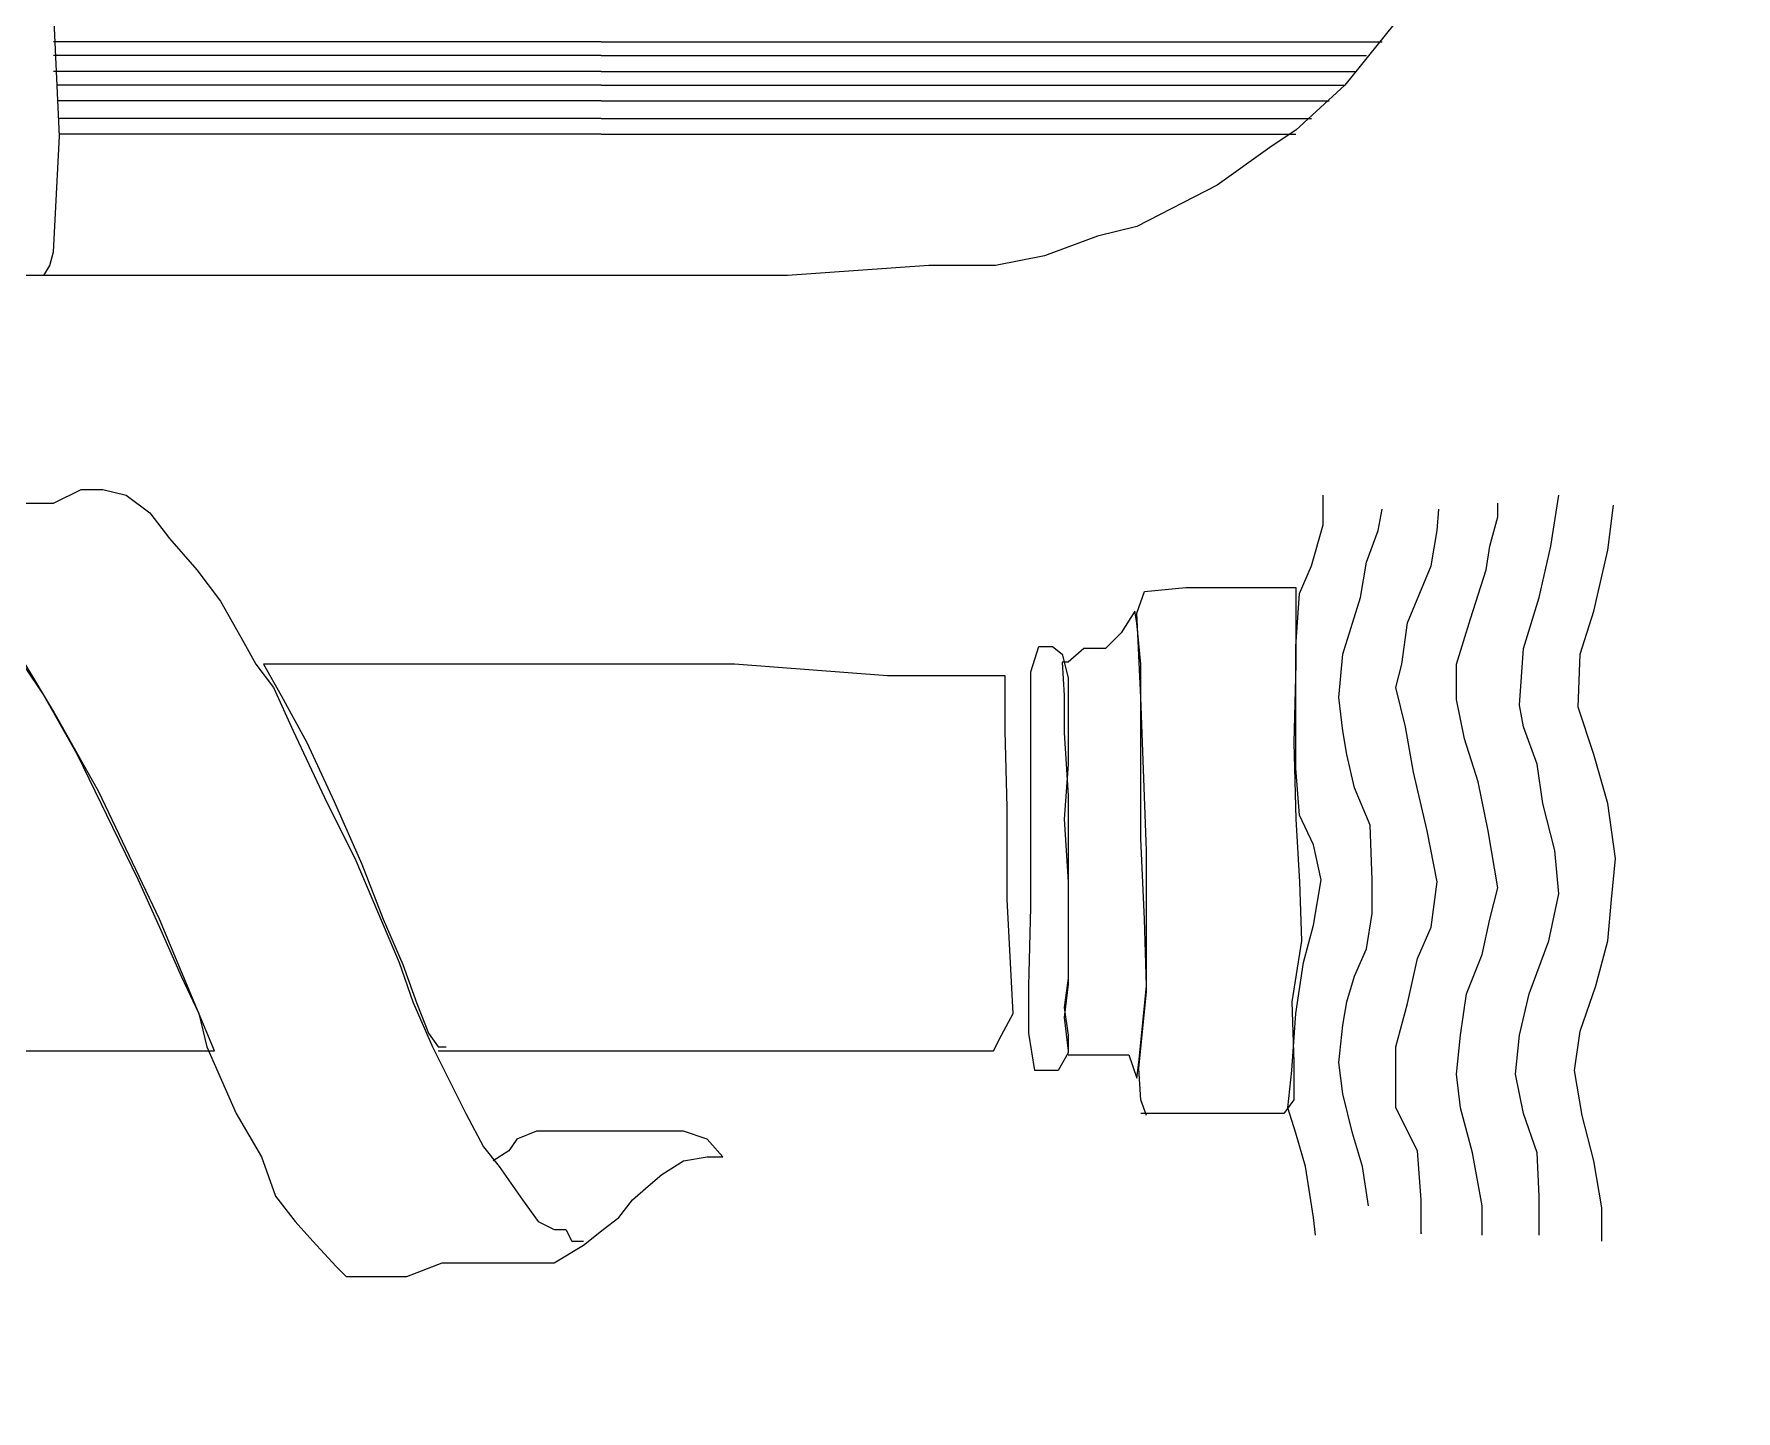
# Model space of a CAD drawing. Extents: x 730354 to 731930, y 4378581 to 4379608.
# Drawn here: x 730392.07 to 730400.74, y 4379430.27 to 4379437.29 of the extents above; entities that cross this region are included whole.
import ezdxf

# ---------------------------------------------------------------- set-up
doc = ezdxf.new("R2010")
doc.units = 0
doc.header["$MEASUREMENT"] = 0
doc.layers.get('0').update_dxf_attribs({"linetype": 'CONTINUOUS'})

msp = doc.modelspace()

# ---------------------------------------------------------------- linework, layer by layer
at = {"color": 7, "linetype": 'CONTINUOUS'}
for p, q in [((730392.2, 4379436.77), (730392.17, 4379437.43)), ((730392.2, 4379436.77), (730392.17, 4379437.43)), ((730399.04, 4379437.39), (730398.75, 4379437.03)), ((730399.04, 4379437.39), (730398.75, 4379437.03)), ((730394.96, 4379437.25), (730392.17, 4379437.25)), ((730394.96, 4379437.25), (730392.17, 4379437.25)), ((730394.96, 4379437.25), (730398.94, 4379437.25)), ((730394.96, 4379437.25), (730398.94, 4379437.25)), ((730394.96, 4379437.18), (730392.17, 4379437.18)), ((730394.96, 4379437.18), (730392.17, 4379437.18)), ((730394.96, 4379437.18), (730398.86, 4379437.18)), ((730394.96, 4379437.18), (730398.86, 4379437.18)), ((730394.96, 4379437.1), (730392.17, 4379437.1)), ((730394.96, 4379437.1), (730392.17, 4379437.1)), ((730394.96, 4379437.1), (730398.81, 4379437.1)), ((730394.96, 4379437.1), (730398.81, 4379437.1)), ((730394.96, 4379437.03), (730392.19, 4379437.03)), ((730394.96, 4379437.03), (730392.19, 4379437.03)), ((730394.96, 4379437.03), (730398.75, 4379437.03)), ((730394.96, 4379437.03), (730398.75, 4379437.03)), ((730398.75, 4379437.03), (730398.5, 4379436.8)), ((730398.75, 4379437.03), (730398.5, 4379436.8)), ((730394.96, 4379436.95), (730392.19, 4379436.95)), ((730394.96, 4379436.95), (730392.19, 4379436.95)), ((730394.96, 4379436.95), (730398.67, 4379436.95)), ((730394.96, 4379436.95), (730398.67, 4379436.95)), ((730394.96, 4379436.86), (730392.2, 4379436.86)), ((730394.96, 4379436.86), (730392.2, 4379436.86)), ((730394.96, 4379436.86), (730398.58, 4379436.86)), ((730394.96, 4379436.86), (730398.58, 4379436.86)), ((730392.17, 4379436.18), (730392.2, 4379436.77)), ((730392.17, 4379436.18), (730392.2, 4379436.77)), ((730394.96, 4379436.78), (730392.2, 4379436.78)), ((730394.96, 4379436.78), (730392.2, 4379436.78)), ((730394.96, 4379436.78), (730398.5, 4379436.78)), ((730394.96, 4379436.78), (730398.5, 4379436.78)), ((730398.5, 4379436.8), (730398.38, 4379436.72)), ((730398.5, 4379436.8), (730398.38, 4379436.72)), ((730398.38, 4379436.72), (730398.1, 4379436.52)), ((730398.38, 4379436.72), (730398.1, 4379436.52)), ((730398.1, 4379436.52), (730397.69, 4379436.31)), ((730398.1, 4379436.52), (730397.69, 4379436.31)), ((730397.69, 4379436.31), (730397.49, 4379436.26)), ((730397.69, 4379436.31), (730397.49, 4379436.26)), ((730397.49, 4379436.26), (730397.22, 4379436.16)), ((730397.49, 4379436.26), (730397.22, 4379436.16)), ((730392.15, 4379436.11), (730392.17, 4379436.18)), ((730392.15, 4379436.11), (730392.17, 4379436.18)), ((730397.22, 4379436.16), (730396.97, 4379436.11)), ((730397.22, 4379436.16), (730396.97, 4379436.11)), ((730392.2, 4379436.06), (730392.02, 4379436.06)), ((730392.2, 4379436.06), (730392.02, 4379436.06)), ((730392.12, 4379436.06), (730392.15, 4379436.11)), ((730392.12, 4379436.06), (730392.15, 4379436.11)), ((730393.05, 4379436.06), (730392.2, 4379436.06)), ((730393.05, 4379436.06), (730392.2, 4379436.06)), ((730394.1, 4379436.06), (730393.05, 4379436.06)), ((730394.1, 4379436.06), (730393.05, 4379436.06)), ((730395.16, 4379436.06), (730394.1, 4379436.06)), ((730395.16, 4379436.06), (730394.1, 4379436.06)), ((730395.91, 4379436.06), (730395.16, 4379436.06)), ((730395.91, 4379436.06), (730395.16, 4379436.06)), ((730396.63, 4379436.11), (730395.91, 4379436.06)), ((730396.63, 4379436.11), (730395.91, 4379436.06)), ((730396.97, 4379436.11), (730396.63, 4379436.11)), ((730396.97, 4379436.11), (730396.63, 4379436.11)), ((730392.17, 4379434.9), (730392.31, 4379434.97)), ((730392.17, 4379434.9), (730392.31, 4379434.97)), ((730392.31, 4379434.97), (730392.42, 4379434.97)), ((730392.31, 4379434.97), (730392.42, 4379434.97)), ((730392.42, 4379434.97), (730392.54, 4379434.94)), ((730392.42, 4379434.97), (730392.54, 4379434.94)), ((730392.54, 4379434.94), (730392.66, 4379434.85)), ((730392.54, 4379434.94), (730392.66, 4379434.85)), ((730398.64, 4379434.79), (730398.64, 4379434.94)), ((730398.64, 4379434.79), (730398.64, 4379434.94)), ((730399.8, 4379434.68), (730399.84, 4379434.94)), ((730399.8, 4379434.68), (730399.84, 4379434.94)), ((730392.02, 4379434.9), (730392.17, 4379434.9)), ((730392.02, 4379434.9), (730392.17, 4379434.9)), ((730392.66, 4379434.85), (730392.76, 4379434.72)), ((730392.66, 4379434.85), (730392.76, 4379434.72)), ((730398.92, 4379434.76), (730398.94, 4379434.87)), ((730398.92, 4379434.76), (730398.94, 4379434.87)), ((730399.22, 4379434.76), (730399.23, 4379434.87)), ((730399.22, 4379434.76), (730399.23, 4379434.87)), ((730399.49, 4379434.68), (730399.53, 4379434.83)), ((730399.49, 4379434.68), (730399.53, 4379434.83)), ((730399.53, 4379434.83), (730399.53, 4379434.9)), ((730399.53, 4379434.83), (730399.53, 4379434.9)), ((730400.09, 4379434.66), (730400.12, 4379434.89)), ((730400.09, 4379434.66), (730400.12, 4379434.89)), ((730398.58, 4379434.58), (730398.64, 4379434.79)), ((730398.58, 4379434.58), (730398.64, 4379434.79)), ((730398.86, 4379434.6), (730398.92, 4379434.76)), ((730398.86, 4379434.6), (730398.92, 4379434.76)), ((730399.19, 4379434.58), (730399.22, 4379434.76)), ((730399.19, 4379434.58), (730399.22, 4379434.76)), ((730392.76, 4379434.72), (730392.9, 4379434.56)), ((730392.76, 4379434.72), (730392.9, 4379434.56)), ((730399.47, 4379434.56), (730399.49, 4379434.68)), ((730399.47, 4379434.56), (730399.49, 4379434.68)), ((730399.74, 4379434.42), (730399.8, 4379434.68)), ((730399.74, 4379434.42), (730399.8, 4379434.68)), ((730400.02, 4379434.35), (730400.09, 4379434.66)), ((730400.02, 4379434.35), (730400.09, 4379434.66)), ((730392.9, 4379434.56), (730393.02, 4379434.4)), ((730392.9, 4379434.56), (730393.02, 4379434.4)), ((730398.52, 4379434.44), (730398.58, 4379434.58)), ((730398.52, 4379434.44), (730398.58, 4379434.58)), ((730398.83, 4379434.42), (730398.86, 4379434.6)), ((730398.83, 4379434.42), (730398.86, 4379434.6)), ((730399.07, 4379434.29), (730399.19, 4379434.58)), ((730399.07, 4379434.29), (730399.19, 4379434.58)), ((730399.39, 4379434.31), (730399.47, 4379434.56)), ((730399.39, 4379434.31), (730399.47, 4379434.56)), ((730393.02, 4379434.4), (730393.14, 4379434.19)), ((730393.02, 4379434.4), (730393.14, 4379434.19)), ((730397.69, 4379434.34), (730397.73, 4379434.45)), ((730397.69, 4379434.34), (730397.73, 4379434.45)), ((730397.73, 4379434.45), (730397.94, 4379434.47)), ((730397.73, 4379434.45), (730397.94, 4379434.47)), ((730397.94, 4379434.47), (730398.25, 4379434.47)), ((730397.94, 4379434.47), (730398.25, 4379434.47)), ((730398.25, 4379434.47), (730398.4, 4379434.47)), ((730398.25, 4379434.47), (730398.4, 4379434.47)), ((730398.4, 4379434.47), (730398.5, 4379434.47)), ((730398.4, 4379434.47), (730398.5, 4379434.47)), ((730398.5, 4379434.47), (730398.5, 4379434.36)), ((730398.5, 4379434.47), (730398.5, 4379434.36)), ((730398.5, 4379434.17), (730398.52, 4379434.44)), ((730398.5, 4379434.17), (730398.52, 4379434.44)), ((730398.74, 4379434.13), (730398.83, 4379434.42)), ((730398.74, 4379434.13), (730398.83, 4379434.42)), ((730399.66, 4379434.16), (730399.74, 4379434.42)), ((730399.66, 4379434.16), (730399.74, 4379434.42)), ((730397.68, 4379434.35), (730397.61, 4379434.24)), ((730397.68, 4379434.35), (730397.61, 4379434.24)), ((730397.69, 4379434.29), (730397.68, 4379434.35)), ((730397.69, 4379434.29), (730397.68, 4379434.35)), ((730397.71, 4379433.91), (730397.69, 4379434.34)), ((730397.71, 4379433.91), (730397.69, 4379434.34)), ((730398.5, 4379434.36), (730398.5, 4379434.08)), ((730398.5, 4379434.36), (730398.5, 4379434.08)), ((730399.32, 4379434.08), (730399.39, 4379434.31)), ((730399.32, 4379434.08), (730399.39, 4379434.31)), ((730399.95, 4379434.13), (730400.02, 4379434.35)), ((730399.95, 4379434.13), (730400.02, 4379434.35)), ((730397.61, 4379434.24), (730397.53, 4379434.16)), ((730397.61, 4379434.24), (730397.53, 4379434.16)), ((730397.71, 4379434.08), (730397.69, 4379434.29)), ((730397.71, 4379434.08), (730397.69, 4379434.29)), ((730399.04, 4379434.08), (730399.07, 4379434.29)), ((730399.04, 4379434.08), (730399.07, 4379434.29)), ((730393.14, 4379434.19), (730393.2, 4379434.08)), ((730393.14, 4379434.19), (730393.2, 4379434.08)), ((730397.15, 4379434.04), (730397.19, 4379434.17)), ((730397.15, 4379434.04), (730397.19, 4379434.17)), ((730397.19, 4379434.17), (730397.26, 4379434.17)), ((730397.19, 4379434.17), (730397.26, 4379434.17)), ((730397.26, 4379434.17), (730397.31, 4379434.13)), ((730397.26, 4379434.17), (730397.31, 4379434.13)), ((730397.31, 4379434.13), (730397.34, 4379434.01)), ((730397.31, 4379434.13), (730397.34, 4379434.01)), ((730397.42, 4379434.16), (730397.34, 4379434.09)), ((730397.42, 4379434.16), (730397.34, 4379434.09)), ((730397.53, 4379434.16), (730397.42, 4379434.16)), ((730397.53, 4379434.16), (730397.42, 4379434.16)), ((730398.5, 4379433.87), (730398.5, 4379434.17)), ((730398.5, 4379433.87), (730398.5, 4379434.17)), ((730398.72, 4379433.91), (730398.74, 4379434.13)), ((730398.72, 4379433.91), (730398.74, 4379434.13)), ((730399.64, 4379433.87), (730399.66, 4379434.16)), ((730399.64, 4379433.87), (730399.66, 4379434.16)), ((730399.94, 4379433.86), (730399.95, 4379434.13)), ((730399.94, 4379433.86), (730399.95, 4379434.13)), ((730392.17, 4379433.84), (730392.02, 4379434.09)), ((730392.17, 4379433.84), (730392.02, 4379434.09)), ((730392.02, 4379434.07), (730392.12, 4379433.92)), ((730392.02, 4379434.07), (730392.12, 4379433.92)), ((730393.2, 4379434.08), (730393.29, 4379433.96)), ((730393.2, 4379434.08), (730393.29, 4379433.96)), ((730393.29, 4379434.08), (730393.24, 4379434.08)), ((730393.24, 4379434.08), (730393.33, 4379433.92)), ((730393.29, 4379434.08), (730393.24, 4379434.08)), ((730393.24, 4379434.08), (730393.33, 4379433.92)), ((730393.44, 4379434.08), (730393.29, 4379434.08)), ((730393.44, 4379434.08), (730393.29, 4379434.08)), ((730393.82, 4379434.08), (730393.44, 4379434.08)), ((730393.82, 4379434.08), (730393.44, 4379434.08)), ((730394.42, 4379434.08), (730393.82, 4379434.08)), ((730394.42, 4379434.08), (730393.82, 4379434.08)), ((730394.92, 4379434.08), (730394.42, 4379434.08)), ((730394.92, 4379434.08), (730394.42, 4379434.08)), ((730395.64, 4379434.08), (730394.92, 4379434.08)), ((730395.64, 4379434.08), (730394.92, 4379434.08)), ((730396.42, 4379434.02), (730395.64, 4379434.08)), ((730396.42, 4379434.02), (730395.64, 4379434.08)), ((730397.15, 4379433.84), (730397.15, 4379434.04)), ((730397.15, 4379433.84), (730397.15, 4379434.04)), ((730397.34, 4379434.09), (730397.31, 4379434.09)), ((730397.31, 4379434.09), (730397.32, 4379433.92)), ((730397.34, 4379434.09), (730397.31, 4379434.09)), ((730397.31, 4379434.09), (730397.32, 4379433.92)), ((730397.71, 4379433.73), (730397.71, 4379434.08)), ((730397.71, 4379433.73), (730397.71, 4379434.08)), ((730398.5, 4379434.08), (730398.49, 4379433.68)), ((730398.5, 4379434.08), (730398.49, 4379433.68)), ((730399.01, 4379433.96), (730399.04, 4379434.08)), ((730399.01, 4379433.96), (730399.04, 4379434.08)), ((730399.32, 4379433.9), (730399.32, 4379434.08)), ((730399.32, 4379433.9), (730399.32, 4379434.08)), ((730393.29, 4379433.96), (730393.39, 4379433.74)), ((730393.29, 4379433.96), (730393.39, 4379433.74)), ((730396.88, 4379434.02), (730396.42, 4379434.02)), ((730396.88, 4379434.02), (730396.42, 4379434.02)), ((730397.02, 4379434.02), (730396.88, 4379434.02)), ((730397.02, 4379434.02), (730396.88, 4379434.02)), ((730397.02, 4379433.96), (730397.02, 4379434.02)), ((730397.02, 4379433.96), (730397.02, 4379434.02)), ((730397.02, 4379433.74), (730397.02, 4379433.96)), ((730397.02, 4379433.74), (730397.02, 4379433.96)), ((730397.34, 4379434.01), (730397.34, 4379433.91)), ((730397.34, 4379434.01), (730397.34, 4379433.91)), ((730399.06, 4379433.76), (730399.01, 4379433.96)), ((730399.06, 4379433.76), (730399.01, 4379433.96)), ((730392.12, 4379433.92), (730392.29, 4379433.62)), ((730392.12, 4379433.92), (730392.29, 4379433.62)), ((730393.33, 4379433.92), (730393.46, 4379433.68)), ((730393.33, 4379433.92), (730393.46, 4379433.68)), ((730397.32, 4379433.92), (730397.32, 4379433.73)), ((730397.32, 4379433.92), (730397.32, 4379433.73)), ((730397.34, 4379433.91), (730397.34, 4379433.57)), ((730397.34, 4379433.91), (730397.34, 4379433.57)), ((730397.74, 4379433.13), (730397.71, 4379433.91)), ((730397.74, 4379433.13), (730397.71, 4379433.91)), ((730398.5, 4379433.55), (730398.5, 4379433.87)), ((730398.5, 4379433.55), (730398.5, 4379433.87)), ((730398.74, 4379433.74), (730398.72, 4379433.91)), ((730398.74, 4379433.74), (730398.72, 4379433.91)), ((730399.36, 4379433.7), (730399.32, 4379433.9)), ((730399.36, 4379433.7), (730399.32, 4379433.9)), ((730399.66, 4379433.76), (730399.64, 4379433.87)), ((730399.66, 4379433.76), (730399.64, 4379433.87)), ((730392.4, 4379433.43), (730392.17, 4379433.84)), ((730392.4, 4379433.43), (730392.17, 4379433.84)), ((730397.15, 4379433.38), (730397.15, 4379433.84)), ((730397.15, 4379433.38), (730397.15, 4379433.84)), ((730400.02, 4379433.62), (730399.94, 4379433.86)), ((730400.02, 4379433.62), (730399.94, 4379433.86)), ((730393.39, 4379433.74), (730393.55, 4379433.4)), ((730393.39, 4379433.74), (730393.55, 4379433.4)), ((730397.03, 4379433.35), (730397.02, 4379433.74)), ((730397.03, 4379433.35), (730397.02, 4379433.74)), ((730397.32, 4379433.73), (730397.34, 4379433.41)), ((730397.32, 4379433.73), (730397.34, 4379433.41)), ((730397.71, 4379433.19), (730397.71, 4379433.73)), ((730397.71, 4379433.19), (730397.71, 4379433.73)), ((730398.76, 4379433.62), (730398.74, 4379433.74)), ((730398.76, 4379433.62), (730398.74, 4379433.74)), ((730399.1, 4379433.53), (730399.06, 4379433.76)), ((730399.1, 4379433.53), (730399.06, 4379433.76)), ((730399.43, 4379433.48), (730399.36, 4379433.7)), ((730399.43, 4379433.48), (730399.36, 4379433.7)), ((730399.73, 4379433.57), (730399.66, 4379433.76)), ((730399.73, 4379433.57), (730399.66, 4379433.76)), ((730392.29, 4379433.62), (730392.47, 4379433.25)), ((730392.29, 4379433.62), (730392.47, 4379433.25)), ((730393.46, 4379433.68), (730393.6, 4379433.38)), ((730393.46, 4379433.68), (730393.6, 4379433.38)), ((730398.49, 4379433.68), (730398.5, 4379433.29)), ((730398.49, 4379433.68), (730398.5, 4379433.29)), ((730398.8, 4379433.45), (730398.76, 4379433.62)), ((730398.8, 4379433.45), (730398.76, 4379433.62)), ((730400.09, 4379433.37), (730400.02, 4379433.62)), ((730400.09, 4379433.37), (730400.02, 4379433.62)), ((730397.34, 4379433.57), (730397.32, 4379433.29)), ((730397.34, 4379433.57), (730397.32, 4379433.29)), ((730398.52, 4379433.31), (730398.5, 4379433.55)), ((730398.52, 4379433.31), (730398.5, 4379433.55)), ((730399.17, 4379433.23), (730399.1, 4379433.53)), ((730399.17, 4379433.23), (730399.1, 4379433.53)), ((730399.76, 4379433.37), (730399.73, 4379433.57)), ((730399.76, 4379433.37), (730399.73, 4379433.57)), ((730392.71, 4379432.78), (730392.4, 4379433.43)), ((730392.71, 4379432.78), (730392.4, 4379433.43)), ((730398.88, 4379433.26), (730398.8, 4379433.45)), ((730398.88, 4379433.26), (730398.8, 4379433.45)), ((730399.48, 4379433.23), (730399.43, 4379433.48)), ((730399.48, 4379433.23), (730399.43, 4379433.48)), ((730393.55, 4379433.4), (730393.71, 4379433.08)), ((730393.55, 4379433.4), (730393.71, 4379433.08)), ((730393.6, 4379433.38), (730393.74, 4379433.06)), ((730393.6, 4379433.38), (730393.74, 4379433.06)), ((730397.03, 4379432.88), (730397.03, 4379433.35)), ((730397.03, 4379432.88), (730397.03, 4379433.35)), ((730397.15, 4379432.84), (730397.15, 4379433.38)), ((730397.15, 4379432.84), (730397.15, 4379433.38)), ((730397.34, 4379433.41), (730397.34, 4379433.11)), ((730397.34, 4379433.41), (730397.34, 4379433.11)), ((730399.82, 4379433.13), (730399.76, 4379433.37)), ((730399.82, 4379433.13), (730399.76, 4379433.37)), ((730400.13, 4379433.09), (730400.09, 4379433.37)), ((730400.13, 4379433.09), (730400.09, 4379433.37)), ((730397.32, 4379433.29), (730397.34, 4379432.97)), ((730397.32, 4379433.29), (730397.34, 4379432.97)), ((730398.5, 4379433.29), (730398.52, 4379432.97)), ((730398.5, 4379433.29), (730398.52, 4379432.97)), ((730398.59, 4379433.16), (730398.52, 4379433.31)), ((730398.59, 4379433.16), (730398.52, 4379433.31)), ((730398.89, 4379432.98), (730398.88, 4379433.26)), ((730398.89, 4379432.98), (730398.88, 4379433.26)), ((730392.47, 4379433.25), (730392.6, 4379432.98)), ((730392.47, 4379433.25), (730392.6, 4379432.98)), ((730397.73, 4379432.78), (730397.71, 4379433.19)), ((730397.73, 4379432.78), (730397.71, 4379433.19)), ((730399.22, 4379432.97), (730399.17, 4379433.23)), ((730399.22, 4379432.97), (730399.17, 4379433.23)), ((730399.53, 4379432.94), (730399.48, 4379433.23)), ((730399.53, 4379432.94), (730399.48, 4379433.23)), ((730397.34, 4379433.11), (730397.34, 4379432.75)), ((730397.34, 4379433.11), (730397.34, 4379432.75)), ((730397.74, 4379432.41), (730397.74, 4379433.13)), ((730397.74, 4379432.41), (730397.74, 4379433.13)), ((730398.63, 4379432.98), (730398.59, 4379433.16)), ((730398.63, 4379432.98), (730398.59, 4379433.16)), ((730399.84, 4379432.91), (730399.82, 4379433.13)), ((730399.84, 4379432.91), (730399.82, 4379433.13)), ((730400.11, 4379432.88), (730400.13, 4379433.09)), ((730400.11, 4379432.88), (730400.13, 4379433.09)), ((730393.71, 4379433.08), (730393.82, 4379432.82)), ((730393.71, 4379433.08), (730393.82, 4379432.82)), ((730393.74, 4379433.06), (730393.85, 4379432.78)), ((730393.74, 4379433.06), (730393.85, 4379432.78)), ((730392.6, 4379432.98), (730392.71, 4379432.74)), ((730392.6, 4379432.98), (730392.71, 4379432.74)), ((730397.34, 4379432.97), (730397.34, 4379432.67)), ((730397.34, 4379432.97), (730397.34, 4379432.67)), ((730398.52, 4379432.97), (730398.53, 4379432.67)), ((730398.52, 4379432.97), (730398.53, 4379432.67)), ((730398.59, 4379432.75), (730398.63, 4379432.98)), ((730398.59, 4379432.75), (730398.63, 4379432.98)), ((730398.89, 4379432.81), (730398.89, 4379432.98)), ((730398.89, 4379432.81), (730398.89, 4379432.98)), ((730399.19, 4379432.74), (730399.22, 4379432.97)), ((730399.19, 4379432.74), (730399.22, 4379432.97)), ((730399.49, 4379432.78), (730399.53, 4379432.94)), ((730399.49, 4379432.78), (730399.53, 4379432.94)), ((730399.79, 4379432.67), (730399.84, 4379432.91)), ((730399.79, 4379432.67), (730399.84, 4379432.91)), ((730397.06, 4379432.3), (730397.03, 4379432.88)), ((730397.06, 4379432.3), (730397.03, 4379432.88)), ((730397.14, 4379432.44), (730397.15, 4379432.84)), ((730397.14, 4379432.44), (730397.15, 4379432.84)), ((730400.09, 4379432.67), (730400.11, 4379432.88)), ((730400.09, 4379432.67), (730400.11, 4379432.88)), ((730392.99, 4379432.11), (730392.71, 4379432.78)), ((730392.99, 4379432.11), (730392.71, 4379432.78)), ((730392.71, 4379432.74), (730392.82, 4379432.49)), ((730392.71, 4379432.74), (730392.82, 4379432.49)), ((730393.82, 4379432.82), (730393.93, 4379432.56)), ((730393.82, 4379432.82), (730393.93, 4379432.56)), ((730393.85, 4379432.78), (730393.95, 4379432.55)), ((730393.85, 4379432.78), (730393.95, 4379432.55)), ((730397.34, 4379432.75), (730397.34, 4379432.45)), ((730397.34, 4379432.75), (730397.34, 4379432.45)), ((730397.74, 4379432.44), (730397.73, 4379432.78)), ((730397.74, 4379432.44), (730397.73, 4379432.78)), ((730398.54, 4379432.56), (730398.59, 4379432.75)), ((730398.54, 4379432.56), (730398.59, 4379432.75)), ((730398.86, 4379432.63), (730398.89, 4379432.81)), ((730398.86, 4379432.63), (730398.89, 4379432.81)), ((730399.12, 4379432.58), (730399.19, 4379432.74)), ((730399.12, 4379432.58), (730399.19, 4379432.74)), ((730399.45, 4379432.6), (730399.49, 4379432.78)), ((730399.45, 4379432.6), (730399.49, 4379432.78)), ((730397.34, 4379432.67), (730397.34, 4379432.48)), ((730397.34, 4379432.67), (730397.34, 4379432.48)), ((730398.53, 4379432.67), (730398.48, 4379432.36)), ((730398.53, 4379432.67), (730398.48, 4379432.36)), ((730399.69, 4379432.4), (730399.79, 4379432.67)), ((730399.69, 4379432.4), (730399.79, 4379432.67)), ((730400.03, 4379432.44), (730400.09, 4379432.67)), ((730400.03, 4379432.44), (730400.09, 4379432.67)), ((730398.8, 4379432.49), (730398.86, 4379432.63)), ((730398.8, 4379432.49), (730398.86, 4379432.63)), ((730399.07, 4379432.35), (730399.12, 4379432.58)), ((730399.07, 4379432.35), (730399.12, 4379432.58)), ((730399.37, 4379432.4), (730399.45, 4379432.6)), ((730399.37, 4379432.4), (730399.45, 4379432.6)), ((730392.82, 4379432.49), (730392.91, 4379432.3)), ((730392.82, 4379432.49), (730392.91, 4379432.3)), ((730393.93, 4379432.56), (730394, 4379432.36)), ((730393.93, 4379432.56), (730394, 4379432.36)), ((730393.95, 4379432.55), (730394.02, 4379432.35)), ((730393.95, 4379432.55), (730394.02, 4379432.35)), ((730397.34, 4379432.48), (730397.32, 4379432.33)), ((730397.34, 4379432.48), (730397.32, 4379432.33)), ((730398.5, 4379432.3), (730398.54, 4379432.56)), ((730398.5, 4379432.3), (730398.54, 4379432.56)), ((730398.76, 4379432.36), (730398.8, 4379432.49)), ((730398.76, 4379432.36), (730398.8, 4379432.49)), ((730397.14, 4379432.2), (730397.14, 4379432.44)), ((730397.14, 4379432.2), (730397.14, 4379432.44)), ((730397.34, 4379432.45), (730397.32, 4379432.28)), ((730397.34, 4379432.45), (730397.32, 4379432.28)), ((730397.7, 4379432.05), (730397.74, 4379432.44)), ((730397.7, 4379432.05), (730397.74, 4379432.44)), ((730397.7, 4379432.02), (730397.74, 4379432.41)), ((730397.7, 4379432.02), (730397.74, 4379432.41)), ((730399.34, 4379432.19), (730399.37, 4379432.4)), ((730399.34, 4379432.19), (730399.37, 4379432.4)), ((730399.64, 4379432.19), (730399.69, 4379432.4)), ((730399.64, 4379432.19), (730399.69, 4379432.4)), ((730399.95, 4379432.21), (730400.03, 4379432.44)), ((730399.95, 4379432.21), (730400.03, 4379432.44)), ((730394, 4379432.36), (730394.1, 4379432.13)), ((730394, 4379432.36), (730394.1, 4379432.13)), ((730394.02, 4379432.35), (730394.08, 4379432.2)), ((730394.02, 4379432.35), (730394.08, 4379432.2)), ((730397.32, 4379432.33), (730397.34, 4379432.19)), ((730397.32, 4379432.33), (730397.34, 4379432.19)), ((730398.48, 4379432.36), (730398.49, 4379432.05)), ((730398.48, 4379432.36), (730398.49, 4379432.05)), ((730398.74, 4379432.24), (730398.76, 4379432.36)), ((730398.74, 4379432.24), (730398.76, 4379432.36)), ((730399.01, 4379432.13), (730399.07, 4379432.35)), ((730399.01, 4379432.13), (730399.07, 4379432.35)), ((730392.91, 4379432.3), (730392.95, 4379432.13)), ((730392.91, 4379432.3), (730392.95, 4379432.13)), ((730397, 4379432.19), (730397.06, 4379432.3)), ((730397, 4379432.19), (730397.06, 4379432.3)), ((730397.32, 4379432.28), (730397.34, 4379432.11)), ((730397.32, 4379432.28), (730397.34, 4379432.11)), ((730398.48, 4379432.01), (730398.5, 4379432.3)), ((730398.48, 4379432.01), (730398.5, 4379432.3)), ((730398.72, 4379432.05), (730398.74, 4379432.24)), ((730398.72, 4379432.05), (730398.74, 4379432.24)), ((730392.95, 4379432.13), (730393.1, 4379431.79)), ((730392.95, 4379432.13), (730393.1, 4379431.79)), ((730394.08, 4379432.2), (730394.13, 4379432.13)), ((730394.08, 4379432.2), (730394.13, 4379432.13)), ((730394.1, 4379432.13), (730394.17, 4379431.99)), ((730394.1, 4379432.13), (730394.17, 4379431.99)), ((730394.13, 4379432.13), (730394.17, 4379432.13)), ((730394.13, 4379432.13), (730394.17, 4379432.13)), ((730396.96, 4379432.11), (730397, 4379432.19)), ((730396.96, 4379432.11), (730397, 4379432.19)), ((730397.17, 4379432.01), (730397.14, 4379432.2)), ((730397.17, 4379432.01), (730397.14, 4379432.2)), ((730397.34, 4379432.19), (730397.34, 4379432.1)), ((730397.34, 4379432.19), (730397.34, 4379432.1)), ((730399.01, 4379431.82), (730399.01, 4379432.13)), ((730399.01, 4379431.82), (730399.01, 4379432.13)), ((730399.32, 4379431.99), (730399.34, 4379432.19)), ((730399.32, 4379431.99), (730399.34, 4379432.19)), ((730399.62, 4379431.99), (730399.64, 4379432.19)), ((730399.62, 4379431.99), (730399.64, 4379432.19)), ((730399.92, 4379432.01), (730399.95, 4379432.21)), ((730399.92, 4379432.01), (730399.95, 4379432.21)), ((730391.83, 4379432.11), (730392.63, 4379432.11)), ((730391.83, 4379432.11), (730392.63, 4379432.11)), ((730392.63, 4379432.11), (730392.99, 4379432.11)), ((730392.63, 4379432.11), (730392.99, 4379432.11)), ((730394.13, 4379432.11), (730394.73, 4379432.11)), ((730394.13, 4379432.11), (730394.73, 4379432.11)), ((730394.73, 4379432.11), (730395.73, 4379432.11)), ((730394.73, 4379432.11), (730395.73, 4379432.11)), ((730395.73, 4379432.11), (730396.47, 4379432.11)), ((730395.73, 4379432.11), (730396.47, 4379432.11)), ((730396.47, 4379432.11), (730396.96, 4379432.11)), ((730396.47, 4379432.11), (730396.96, 4379432.11)), ((730397.34, 4379432.1), (730397.29, 4379432.01)), ((730397.34, 4379432.1), (730397.29, 4379432.01)), ((730397.34, 4379432.09), (730397.42, 4379432.09)), ((730397.34, 4379432.09), (730397.42, 4379432.09)), ((730397.42, 4379432.09), (730397.5, 4379432.09)), ((730397.42, 4379432.09), (730397.5, 4379432.09)), ((730397.5, 4379432.09), (730397.6, 4379432.09)), ((730397.5, 4379432.09), (730397.6, 4379432.09)), ((730397.6, 4379432.09), (730397.65, 4379432.09)), ((730397.6, 4379432.09), (730397.65, 4379432.09)), ((730397.65, 4379432.09), (730397.69, 4379431.97)), ((730397.65, 4379432.09), (730397.69, 4379431.97)), ((730397.69, 4379431.97), (730397.7, 4379432.05)), ((730397.69, 4379431.97), (730397.7, 4379432.05)), ((730398.49, 4379432.05), (730398.49, 4379431.86)), ((730398.49, 4379432.05), (730398.49, 4379431.86)), ((730398.74, 4379431.89), (730398.72, 4379432.05)), ((730398.74, 4379431.89), (730398.72, 4379432.05)), ((730394.17, 4379431.99), (730394.27, 4379431.79)), ((730394.17, 4379431.99), (730394.27, 4379431.79)), ((730397.25, 4379432.01), (730397.17, 4379432.01)), ((730397.25, 4379432.01), (730397.17, 4379432.01)), ((730397.29, 4379432.01), (730397.25, 4379432.01)), ((730397.29, 4379432.01), (730397.25, 4379432.01)), ((730397.71, 4379431.86), (730397.7, 4379432.02)), ((730397.71, 4379431.86), (730397.7, 4379432.02)), ((730398.46, 4379431.82), (730398.48, 4379432.01)), ((730398.46, 4379431.82), (730398.48, 4379432.01)), ((730399.34, 4379431.82), (730399.32, 4379431.99)), ((730399.34, 4379431.82), (730399.32, 4379431.99)), ((730399.66, 4379431.79), (730399.62, 4379431.99)), ((730399.66, 4379431.79), (730399.62, 4379431.99)), ((730399.96, 4379431.78), (730399.92, 4379432.01)), ((730399.96, 4379431.78), (730399.92, 4379432.01)), ((730398.79, 4379431.69), (730398.74, 4379431.89)), ((730398.79, 4379431.69), (730398.74, 4379431.89)), ((730393.1, 4379431.79), (730393.23, 4379431.57)), ((730393.1, 4379431.79), (730393.23, 4379431.57)), ((730394.27, 4379431.79), (730394.36, 4379431.62)), ((730394.27, 4379431.79), (730394.36, 4379431.62)), ((730397.74, 4379431.78), (730397.71, 4379431.86)), ((730397.74, 4379431.78), (730397.71, 4379431.86)), ((730397.77, 4379431.79), (730397.71, 4379431.79)), ((730397.77, 4379431.79), (730397.71, 4379431.79)), ((730397.9, 4379431.79), (730397.77, 4379431.79)), ((730397.9, 4379431.79), (730397.77, 4379431.79)), ((730398.1, 4379431.79), (730397.9, 4379431.79)), ((730398.1, 4379431.79), (730397.9, 4379431.79)), ((730398.35, 4379431.79), (730398.1, 4379431.79)), ((730398.35, 4379431.79), (730398.1, 4379431.79)), ((730398.44, 4379431.79), (730398.35, 4379431.79)), ((730398.44, 4379431.79), (730398.35, 4379431.79)), ((730398.49, 4379431.86), (730398.44, 4379431.79)), ((730398.49, 4379431.86), (730398.44, 4379431.79)), ((730398.5, 4379431.69), (730398.46, 4379431.82)), ((730398.5, 4379431.69), (730398.46, 4379431.82)), ((730399.12, 4379431.6), (730399.01, 4379431.82)), ((730399.12, 4379431.6), (730399.01, 4379431.82)), ((730399.4, 4379431.59), (730399.34, 4379431.82)), ((730399.4, 4379431.59), (730399.34, 4379431.82)), ((730399.73, 4379431.59), (730399.66, 4379431.79)), ((730399.73, 4379431.59), (730399.66, 4379431.79)), ((730394.63, 4379431.7), (730394.53, 4379431.66)), ((730394.63, 4379431.7), (730394.53, 4379431.66)), ((730394.73, 4379431.7), (730394.63, 4379431.7)), ((730394.73, 4379431.7), (730394.63, 4379431.7)), ((730394.9, 4379431.7), (730394.73, 4379431.7)), ((730394.9, 4379431.7), (730394.73, 4379431.7)), ((730395.01, 4379431.7), (730394.9, 4379431.7)), ((730395.01, 4379431.7), (730394.9, 4379431.7)), ((730395.16, 4379431.7), (730395.01, 4379431.7)), ((730395.16, 4379431.7), (730395.01, 4379431.7)), ((730395.28, 4379431.7), (730395.16, 4379431.7)), ((730395.28, 4379431.7), (730395.16, 4379431.7)), ((730395.38, 4379431.7), (730395.28, 4379431.7)), ((730395.38, 4379431.7), (730395.28, 4379431.7)), ((730395.5, 4379431.66), (730395.38, 4379431.7)), ((730395.5, 4379431.66), (730395.38, 4379431.7)), ((730400.02, 4379431.55), (730399.96, 4379431.78)), ((730400.02, 4379431.55), (730399.96, 4379431.78)), ((730394.36, 4379431.62), (730394.44, 4379431.52)), ((730394.36, 4379431.62), (730394.44, 4379431.52)), ((730394.53, 4379431.66), (730394.49, 4379431.6)), ((730394.53, 4379431.66), (730394.49, 4379431.6)), ((730395.58, 4379431.57), (730395.5, 4379431.66)), ((730395.58, 4379431.57), (730395.5, 4379431.66)), ((730398.55, 4379431.52), (730398.5, 4379431.69)), ((730398.55, 4379431.52), (730398.5, 4379431.69)), ((730398.84, 4379431.52), (730398.79, 4379431.69)), ((730398.84, 4379431.52), (730398.79, 4379431.69)), ((730393.23, 4379431.57), (730393.3, 4379431.37)), ((730393.23, 4379431.57), (730393.3, 4379431.37)), ((730394.49, 4379431.6), (730394.41, 4379431.55)), ((730394.49, 4379431.6), (730394.41, 4379431.55)), ((730395.27, 4379431.48), (730395.38, 4379431.55)), ((730395.27, 4379431.48), (730395.38, 4379431.55)), ((730395.38, 4379431.55), (730395.5, 4379431.57)), ((730395.38, 4379431.55), (730395.5, 4379431.57)), ((730395.5, 4379431.57), (730395.58, 4379431.57)), ((730395.5, 4379431.57), (730395.58, 4379431.57)), ((730399.14, 4379431.35), (730399.12, 4379431.6)), ((730399.14, 4379431.35), (730399.12, 4379431.6)), ((730399.45, 4379431.32), (730399.4, 4379431.59)), ((730399.45, 4379431.32), (730399.4, 4379431.59)), ((730399.74, 4379431.37), (730399.73, 4379431.59)), ((730399.74, 4379431.37), (730399.73, 4379431.59)), ((730400.06, 4379431.31), (730400.02, 4379431.55)), ((730400.06, 4379431.31), (730400.02, 4379431.55)), ((730394.44, 4379431.52), (730394.56, 4379431.35)), ((730394.44, 4379431.52), (730394.56, 4379431.35)), ((730395.2, 4379431.42), (730395.27, 4379431.48)), ((730395.2, 4379431.42), (730395.27, 4379431.48)), ((730398.59, 4379431.26), (730398.55, 4379431.52)), ((730398.59, 4379431.26), (730398.55, 4379431.52)), ((730398.87, 4379431.32), (730398.84, 4379431.52)), ((730398.87, 4379431.32), (730398.84, 4379431.52)), ((730393.3, 4379431.37), (730393.4, 4379431.24)), ((730393.3, 4379431.37), (730393.4, 4379431.24)), ((730394.56, 4379431.35), (730394.64, 4379431.24)), ((730394.56, 4379431.35), (730394.64, 4379431.24)), ((730395.05, 4379431.26), (730395.12, 4379431.35)), ((730395.05, 4379431.26), (730395.12, 4379431.35)), ((730395.12, 4379431.35), (730395.2, 4379431.42)), ((730395.12, 4379431.35), (730395.2, 4379431.42)), ((730399.14, 4379431.18), (730399.14, 4379431.35)), ((730399.14, 4379431.18), (730399.14, 4379431.35)), ((730399.74, 4379431.17), (730399.74, 4379431.37)), ((730399.74, 4379431.17), (730399.74, 4379431.37)), ((730399.45, 4379431.17), (730399.45, 4379431.32)), ((730399.45, 4379431.17), (730399.45, 4379431.32)), ((730400.06, 4379431.14), (730400.06, 4379431.31)), ((730400.06, 4379431.14), (730400.06, 4379431.31)), ((730393.4, 4379431.24), (730393.49, 4379431.14)), ((730393.4, 4379431.24), (730393.49, 4379431.14)), ((730394.64, 4379431.24), (730394.72, 4379431.2)), ((730394.64, 4379431.24), (730394.72, 4379431.2)), ((730394.72, 4379431.2), (730394.78, 4379431.2)), ((730394.72, 4379431.2), (730394.78, 4379431.2)), ((730394.78, 4379431.2), (730394.81, 4379431.14)), ((730394.78, 4379431.2), (730394.81, 4379431.14)), ((730394.87, 4379431.12), (730394.97, 4379431.2)), ((730394.87, 4379431.12), (730394.97, 4379431.2)), ((730394.97, 4379431.2), (730395.05, 4379431.26)), ((730394.97, 4379431.2), (730395.05, 4379431.26)), ((730398.6, 4379431.17), (730398.59, 4379431.26)), ((730398.6, 4379431.17), (730398.59, 4379431.26)), ((730393.49, 4379431.14), (730393.61, 4379431.01)), ((730393.49, 4379431.14), (730393.61, 4379431.01)), ((730394.72, 4379431.03), (730394.87, 4379431.12)), ((730394.72, 4379431.03), (730394.87, 4379431.12)), ((730394.81, 4379431.14), (730394.87, 4379431.14)), ((730394.81, 4379431.14), (730394.87, 4379431.14)), ((730393.61, 4379431.01), (730393.66, 4379430.96)), ((730393.61, 4379431.01), (730393.66, 4379430.96)), ((730393.97, 4379430.96), (730394.15, 4379431.03)), ((730393.97, 4379430.96), (730394.15, 4379431.03)), ((730394.15, 4379431.03), (730394.33, 4379431.03)), ((730394.15, 4379431.03), (730394.33, 4379431.03)), ((730394.33, 4379431.03), (730394.48, 4379431.03)), ((730394.33, 4379431.03), (730394.48, 4379431.03)), ((730394.48, 4379431.03), (730394.59, 4379431.03)), ((730394.48, 4379431.03), (730394.59, 4379431.03)), ((730394.59, 4379431.03), (730394.64, 4379431.03)), ((730394.59, 4379431.03), (730394.64, 4379431.03)), ((730394.64, 4379431.03), (730394.72, 4379431.03)), ((730394.64, 4379431.03), (730394.72, 4379431.03)), ((730393.66, 4379430.96), (730393.77, 4379430.96)), ((730393.66, 4379430.96), (730393.77, 4379430.96)), ((730393.77, 4379430.96), (730393.86, 4379430.96)), ((730393.77, 4379430.96), (730393.86, 4379430.96)), ((730393.86, 4379430.96), (730393.97, 4379430.96)), ((730393.86, 4379430.96), (730393.97, 4379430.96))]:
    msp.add_line(p, q, dxfattribs=at)
msp.add_point((730399.14, 4379431.18), dxfattribs=at)
msp.add_point((730399.14, 4379431.18), dxfattribs=at)

# ---------------------------------------------------------------- meshes
mesh = msp.add_polyface(dxfattribs=at)
corners = [(730354.5, 4378581), (730354.5, 4378581), (730354.5, 4378771.9618), (730662.5, 4378581), (730354.5, 4378946.4935), (730944, 4378581), (730354.5, 4379607.5), (730944, 4379242.0065), (730944, 4379607.5)]
mesh.append_faces([[corners[k] for k in face] for face in [(0, 1, 3, 2), (2, 3, 5, 4), (4, 5, 7, 6), (6, 7, 8, 8)]], dxfattribs={"vtx0": -1, "vtx2": -1, "color": 7})
mesh = msp.add_polyface(dxfattribs=at)
corners = [(730364.5, 4379421), (730364.5, 4379421), (730364.5, 4379595.2713), (730645.58, 4379421), (730364.5, 4379601.5), (730645.58, 4379427.2287), (730645.58, 4379601.5)]
mesh.append_faces([[corners[k] for k in face] for face in [(0, 1, 3, 2), (2, 3, 5, 4), (4, 5, 6, 6)]], dxfattribs={"vtx0": -1, "vtx2": -1, "color": 7})

doc.saveas('drawing.dxf')
